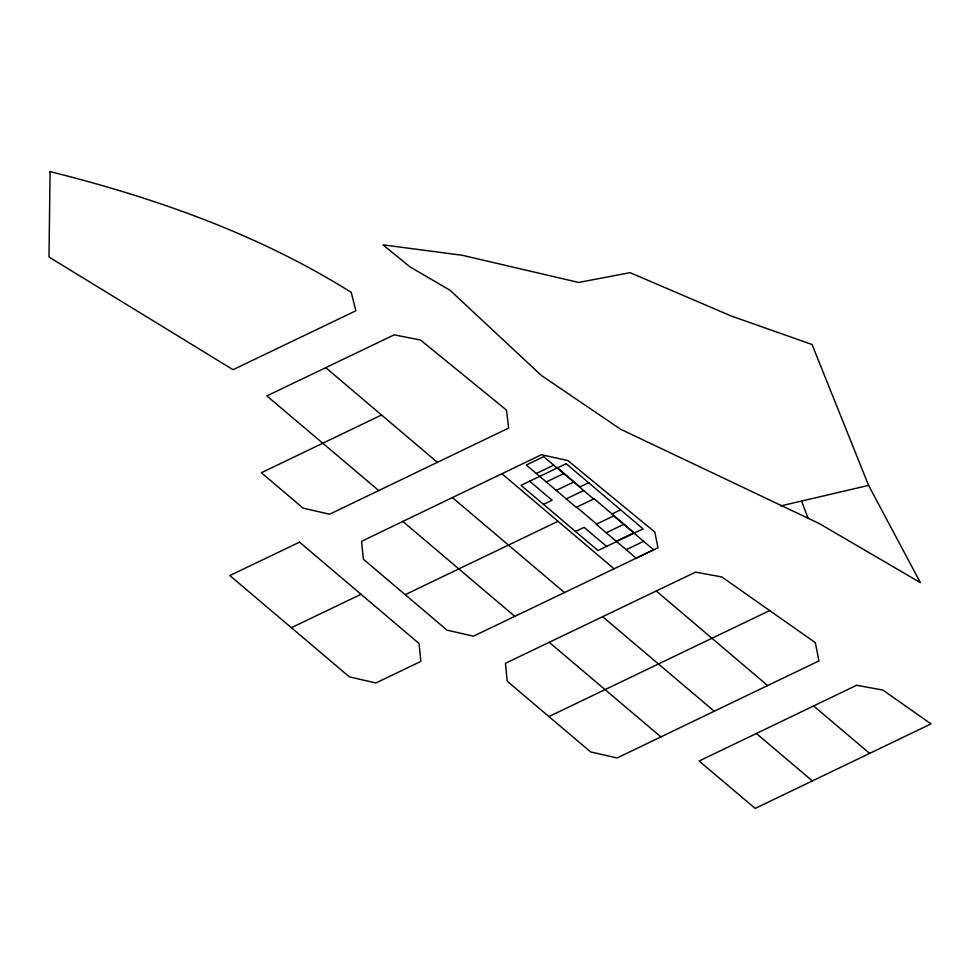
<?xml version="1.0" encoding="UTF-8"?>
<svg xmlns="http://www.w3.org/2000/svg" width="980" height="980" viewBox="0 0 980 980"><rect width="100%" height="100%" fill="white"/><g stroke="black" fill="none" stroke-linecap="round" stroke-linejoin="round"><path stroke-width="1.47" d="M437.399 462.34L381.551 415.005L261.366 472.74L303.114 508.155L329.586 514.206L508.62 428.076L506.501 410.106L420.567 340.06L394.217 334.829L266.842 395.908L378.746 490.564M402.829 521.434L361.571 541.315L363.372 559.225L446.978 630.128L473.45 636.179L657.948 547.759L654.824 532.079L567.885 460.563L541.426 454.72L402.829 521.434L514.818 616.359M536.28 473.499L553.712 465.12M546.264 481.964L563.696 473.585M556.26 490.429L573.692 482.05M543.533 504.394L552.144 500.266L529.653 481.217M588.637 482.736L580.038 486.864L557.547 467.815M566.244 498.894L583.688 490.515M575.505 531.491L584.105 527.363L606.596 546.411M612.01 513.961L620.61 509.821M614.08 515.713L596.22 524.3L636.192 558.159L653.623 549.78L613.652 515.921M606.216 532.765L623.648 524.386M616.2 541.23L633.644 532.851M626.196 549.694L643.627 541.315M714.261 711.235L617.082 757.969L590.658 751.93L507.187 681.198L505.435 663.301L695.543 572.149L721.819 576.938L815.299 642.623L818.937 660.912L714.261 711.235L602.627 616.702M756.364 733.493L699.083 761.019L755.188 808.402L931 723.902L882.858 690.055L856.581 685.265L756.364 733.493L812.334 780.925M291.379 627.715L361.032 594.284M558.024 521.287L405.169 594.676M548.923 716.564L769.68 610.565M780.717 505.925L868.586 485.382L920.367 582.622L819.317 523.577L620.585 429.228L541.303 375.413L450.065 290.276L409.983 266.879L382.984 244.841L462.364 255.302L578.629 282.448L630.079 272.661L731.337 316.05L812.065 344.507L868.586 485.382M634.489 533.01L594.101 498.783L576.24 507.358L526.285 465.035L543.716 456.656L593.672 498.992M813.596 705.918L869.628 753.399M576.669 507.162L596.649 524.092M501.907 473.744L614.056 568.792M325.752 367.659L381.551 415.005M452.405 497.571L564.468 592.545M549.18 642.304L660.924 736.899M656.269 590.989L767.646 685.583M801.505 500.939L808.194 518.506M50.078 171.598L49 257.042L233.056 369.693L355.863 310.783L351.232 292.371C258.953 234.404 155.318 197.899 50.078 171.598M566.158 463.675L521.054 485.345L597.996 550.54L643.088 528.882L566.158 463.675M299.537 542.161L229.822 575.542L349.407 676.898L375.879 682.95L420.861 661.414L419.06 643.505L299.537 542.161"/></g></svg>
